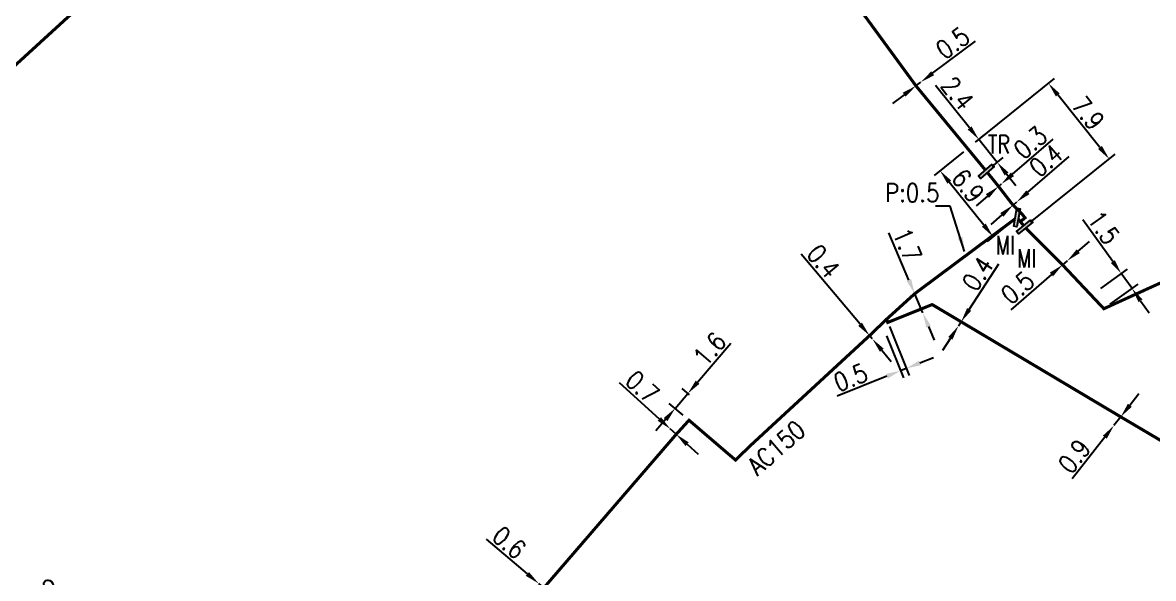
# Model space of a CAD drawing. Header units: millimetres. Extents: x 107999 to 109004, y 120010 to 121005.
# Drawn here: x 108068.5 to 108160.6, y 120795.4 to 120840.6 of the extents above; entities that cross this region are included whole.
import ezdxf
from ezdxf.enums import TextEntityAlignment as Align

# ---------------------------------------------------------------- set-up
doc = ezdxf.new("R2010")
doc.units = ezdxf.units.MM
doc.header["$PDMODE"] = 34
doc.linetypes.add('L_25_AP', pattern=[2000, 1000, 1000])
doc.linetypes.add('L_25_PE', pattern=[2000, 1000, 1000])
doc.layers.get('0').update_dxf_attribs({"linetype": 'CONTINUOUS'})
doc.layers.get('Defpoints').update_dxf_attribs({"linetype": 'CONTINUOUS'})
doc.layers.add('L_150', color=1, linetype='CONTINUOUS')
doc.layers.add('L_340', color=7, linetype='CONTINUOUS')
doc.styles.get("Standard").update_dxf_attribs({"font": 'romans.shx', "width": 0.85})
doc.dimstyles.get("Standard").update_dxf_attribs({"dimtxt": 1.5, "dimasz": 1.2, "dimexe": 0.625, "dimexo": 0.625, "dimgap": 0.25, "dimtad": 1, "dimdec": 1, "dimzin": 0, "dimdsep": 46, "dimtxsty": 'Standard', "dimcen": -0.5, "dimadec": 0, "dimazin": 0, "dimtfac": 1, "dimtdec": 1, "dimtmove": 0, "dimatfit": 3, "dimfxl": 0, "dimtolj": 1, "dimtzin": 0, "dimarcsym": 0})

# ---------------------------------------------------------------- blocks, each defined once
blk = doc.blocks.new('L_340_16')
at = {"linetype": 'Continuous'}
blk.add_hatch(color=0, dxfattribs=at).paths.add_polyline_path([(0.125, 0.75), (-0.125, 0.75), (-0.125, -0.75), (0.125, -0.75)])
at = {"color": 0, "linetype": 'Continuous'}
blk.add_lwpolyline([(-0.125, 0.75), (0.125, 0.75), (0.125, -0.75), (-0.125, -0.75)], close=True, dxfattribs=at)
at = {"color": 0, "linetype": 'Continuous', "width": 0.75}
for tag, height, flags, p in [('MI', 1.5, 8, (0, 3)), ('DEF_LEG', 1.2, 3, (0, -5)), ('DEF_COUP', 1.2, 3, (0, -7.5)), ('DEF_TYPE', 1.2, 3, (0, -10))]:
    blk.add_attdef(tag, text='', height=height, dxfattribs=dict(at, flags=flags)).set_placement(p, align=Align.MIDDLE)
blk = doc.blocks.new('L_340_19')
at = {"linetype": 'Continuous'}
blk.add_hatch(color=0, dxfattribs=at).paths.add_polyline_path([(0.125, 0.75), (-0.125, 0.75), (-0.125, -0.75), (0.125, -0.75)])
at = {"color": 0, "linetype": 'Continuous'}
blk.add_lwpolyline([(-0.125, 0.75), (0.125, 0.75), (0.125, -0.75), (-0.125, -0.75)], close=True, dxfattribs=at)
at = {"color": 0, "linetype": 'Continuous', "width": 0.75}
for tag, height, flags, p in [('TR', 1.5, 8, (0, 3)), ('DEF_LEG', 1.2, 3, (0, -5)), ('DEF_COUP', 1.2, 3, (0, -7.5)), ('DEF_TYPE', 1.2, 3, (0, -10))]:
    blk.add_attdef(tag, text='', height=height, dxfattribs=dict(at, flags=flags)).set_placement(p, align=Align.MIDDLE)
blk = doc.blocks.new('*D130')
at = {"layer": 'Defpoints', "color": 0, "linetype": 'Continuous', "transparency": 16777216}
for p in [(108141.249, 120835.454), (108141.649, 120835.755), (108141.649, 120835.755)]:
    blk.add_point(p, dxfattribs=at)
at = {"layer": 'L_150', "color": 0, "linetype": 'Continuous', "lineweight": -2, "transparency": 16777216}
for p, q in [((108142.608, 120836.476), (108146.102, 120839.102)), ((108141.249, 120835.454), (108141.649, 120835.755)), ((108140.29, 120834.733), (108139.33, 120834.012))]:
    blk.add_line(p, q, dxfattribs=at)
at = {"layer": 'L_150', "color": 0, "linetype": 'Continuous', "transparency": 16777216}
for points in [[(108142.488, 120836.635), (108142.728, 120836.316), (108141.649, 120835.755)], [(108140.169, 120834.893), (108140.41, 120834.573), (108141.249, 120835.454)]]:
    blk.add_solid(points, dxfattribs=at)
at = {"layer": 'L_150', "color": 0, "linetype": 'Continuous', "transparency": 16777216, "insert": (108144.234, 120838.949), "char_height": 1.5, "attachment_point": 5, "rotation": 36.92547}
blk.add_mtext('\\A1;0.5', dxfattribs=at)
blk = doc.blocks.new('*D131')
at = {"layer": 'Defpoints', "color": 0, "linetype": 'Continuous', "transparency": 16777216}
for p in [(108145.61, 120830.484), (108143.207, 120828.554), (108149.465, 120824.737)]:
    blk.add_point(p, dxfattribs=at)
at = {"layer": 'L_340', "color": 0, "linetype": 'Continuous', "lineweight": -2, "transparency": 16777216}
for p, q in [((108145.122, 120830.093), (108142.72, 120828.163)), ((108146.773, 120824.114), (108143.958, 120827.619)), ((108148.977, 120824.345), (108147.038, 120822.787))]:
    blk.add_line(p, q, dxfattribs=at)
at = {"layer": 'L_340', "color": 0, "linetype": 'Continuous', "transparency": 16777216}
for points in [[(108144.114, 120827.744), (108143.803, 120827.493), (108143.207, 120828.554)], [(108146.929, 120824.239), (108146.618, 120823.989), (108147.525, 120823.179)]]:
    blk.add_solid(points, dxfattribs=at)
at = {"layer": 'L_340', "color": 0, "linetype": 'Continuous', "transparency": 16777216, "insert": (108145.479, 120827.323), "char_height": 1.5, "attachment_point": 5, "rotation": 308.77365}
blk.add_mtext('\\A1;6.9', dxfattribs=at)
blk = doc.blocks.new('*D370')
at = {"layer": 'Defpoints', "color": 0, "linetype": 'Continuous', "transparency": 16777216}
for p in [(108068.78, 120790.223), (108068.78, 120790.223), (108067.438, 120788.48)]:
    blk.add_point(p, dxfattribs=at)
at = {"layer": 'L_150', "color": 0, "linetype": 'Continuous', "lineweight": -2, "transparency": 16777216}
for p, q in [((108069.512, 120791.174), (108072.18, 120794.637)), ((108067.438, 120788.48), (108068.78, 120790.223)), ((108066.705, 120787.529), (108065.973, 120786.579))]:
    blk.add_line(p, q, dxfattribs=at)
at = {"layer": 'L_150', "color": 0, "linetype": 'Continuous', "transparency": 16777216}
for points in [[(108069.354, 120791.296), (108069.671, 120791.052), (108068.78, 120790.223)], [(108066.547, 120787.651), (108066.864, 120787.407), (108067.438, 120788.48)]]:
    blk.add_solid(points, dxfattribs=at)
at = {"layer": 'L_150', "color": 0, "linetype": 'Continuous', "transparency": 16777216, "insert": (108070.42, 120793.991), "char_height": 1.5, "attachment_point": 5, "rotation": 52.39787}
blk.add_mtext('\\A1;2.2', dxfattribs=at)
blk = doc.blocks.new('*D692')
at = {"layer": 'Defpoints', "color": 0, "linetype": 'Continuous', "transparency": 16777216}
for p in [(108153.558, 120821.209), (108153.558, 120821.209), (108153.18, 120820.882)]:
    blk.add_point(p, dxfattribs=at)
at = {"layer": 'L_150', "color": 0, "linetype": 'Continuous', "lineweight": -2, "transparency": 16777216}
for p, q in [((108154.465, 120821.995), (108155.371, 120822.781)), ((108153.558, 120821.209), (108153.18, 120820.882)), ((108152.273, 120820.096), (108148.97, 120817.233))]:
    blk.add_line(p, q, dxfattribs=at)
at = {"layer": 'L_150', "color": 0, "linetype": 'Continuous', "transparency": 16777216}
for points in [[(108154.334, 120822.146), (108154.596, 120821.844), (108153.558, 120821.209)], [(108152.142, 120820.247), (108152.404, 120819.945), (108153.18, 120820.882)]]:
    blk.add_solid(points, dxfattribs=at)
at = {"layer": 'L_150', "color": 0, "linetype": 'Continuous', "transparency": 16777216, "insert": (108149.513, 120819.027), "char_height": 1.5, "attachment_point": 5, "rotation": 40.91972}
blk.add_mtext('\\A1;0.5', dxfattribs=at)
blk = doc.blocks.new('*D693')
at = {"layer": 'Defpoints', "color": 0, "linetype": 'Continuous', "transparency": 16777216}
for p in [(108145.61, 120830.484), (108146.366, 120831.092), (108146.977, 120828.504)]:
    blk.add_point(p, dxfattribs=at)
at = {"layer": 'L_340', "color": 0, "linetype": 'Continuous', "lineweight": -2, "transparency": 16777216}
for p, q in [((108145.615, 120832.028), (108142.839, 120835.483)), ((108146.097, 120830.875), (108146.854, 120831.484)), ((108147.869, 120829.221), (108146.366, 120831.092)), ((108147.464, 120828.895), (108148.357, 120829.612)), ((108148.621, 120828.285), (108149.372, 120827.35))]:
    blk.add_line(p, q, dxfattribs=at)
at = {"layer": 'L_340', "color": 0, "linetype": 'Continuous', "transparency": 16777216}
for points in [[(108145.771, 120832.153), (108145.459, 120831.902), (108146.366, 120831.092)], [(108148.777, 120828.411), (108148.465, 120828.16), (108147.869, 120829.221)]]:
    blk.add_solid(points, dxfattribs=at)
at = {"layer": 'L_340', "color": 0, "linetype": 'Continuous', "transparency": 16777216, "insert": (108144.631, 120834.849), "char_height": 1.5, "attachment_point": 5, "rotation": 308.77365}
blk.add_mtext('\\A1;2.4', dxfattribs=at)
blk = doc.blocks.new('*D694')
at = {"layer": 'Defpoints', "color": 0, "linetype": 'Continuous', "transparency": 16777216}
for p in [(108152.041, 120835.65), (108145.61, 120830.484), (108150.097, 120823.974)]:
    blk.add_point(p, dxfattribs=at)
at = {"layer": 'L_340', "color": 0, "linetype": 'Continuous', "lineweight": -2, "transparency": 16777216}
for p, q in [((108146.097, 120830.875), (108152.529, 120836.042)), ((108156.228, 120830.438), (108152.793, 120834.715)), ((108150.585, 120824.365), (108157.467, 120829.894))]:
    blk.add_line(p, q, dxfattribs=at)
at = {"layer": 'L_340', "color": 0, "linetype": 'Continuous', "transparency": 16777216}
for points in [[(108152.949, 120834.84), (108152.637, 120834.59), (108152.041, 120835.65)], [(108156.384, 120830.563), (108156.072, 120830.313), (108156.98, 120829.502)]]:
    blk.add_solid(points, dxfattribs=at)
at = {"layer": 'L_340', "color": 0, "linetype": 'Continuous', "transparency": 16777216, "insert": (108155.26, 120833.24), "char_height": 1.5, "attachment_point": 5, "rotation": 308.77365}
blk.add_mtext('\\A1;7.9', dxfattribs=at)
blk = doc.blocks.new('*D695')
at = {"layer": 'Defpoints', "color": 0, "linetype": 'Continuous', "transparency": 16777216}
for p in [(108147.971, 120827.27), (108148.198, 120827.466), (108148.198, 120827.466)]:
    blk.add_point(p, dxfattribs=at)
at = {"layer": 'L_150', "color": 0, "linetype": 'Continuous', "lineweight": -2, "transparency": 16777216}
for p, q in [((108149.105, 120828.252), (108152.408, 120831.115)), ((108147.971, 120827.27), (108148.198, 120827.466)), ((108147.065, 120826.484), (108146.158, 120825.698))]:
    blk.add_line(p, q, dxfattribs=at)
at = {"layer": 'L_150', "color": 0, "linetype": 'Continuous', "transparency": 16777216}
for points in [[(108148.974, 120828.403), (108149.236, 120828.101), (108148.198, 120827.466)], [(108146.934, 120826.635), (108147.196, 120826.333), (108147.971, 120827.27)]]:
    blk.add_solid(points, dxfattribs=at)
at = {"layer": 'L_150', "color": 0, "linetype": 'Continuous', "transparency": 16777216, "insert": (108150.555, 120830.832), "char_height": 1.5, "attachment_point": 5, "rotation": 40.91972}
blk.add_mtext('\\A1;0.3', dxfattribs=at)
blk = doc.blocks.new('*D698')
at = {"layer": 'Defpoints', "color": 0, "linetype": 'Continuous', "transparency": 16777216}
for p in [(108157.918, 120808.51), (108157.363, 120807.801), (108157.363, 120807.801)]:
    blk.add_point(p, dxfattribs=at)
at = {"layer": 'L_150', "color": 0, "linetype": 'Continuous', "lineweight": -2, "transparency": 16777216}
for p, q in [((108158.658, 120809.455), (108159.398, 120810.4)), ((108157.918, 120808.51), (108157.363, 120807.801)), ((108156.624, 120806.857), (108153.966, 120803.463))]:
    blk.add_line(p, q, dxfattribs=at)
at = {"layer": 'L_150', "color": 0, "linetype": 'Continuous', "transparency": 16777216}
for points in [[(108158.501, 120809.578), (108158.816, 120809.332), (108157.918, 120808.51)], [(108156.466, 120806.98), (108156.781, 120806.733), (108157.363, 120807.801)]]:
    blk.add_solid(points, dxfattribs=at)
at = {"layer": 'L_150', "color": 0, "linetype": 'Continuous', "transparency": 16777216, "insert": (108154.137, 120805.304), "char_height": 1.5, "attachment_point": 5, "rotation": 51.93739}
blk.add_mtext('\\A1;0.9', dxfattribs=at)
blk = doc.blocks.new('*D699')
at = {"layer": 'Defpoints', "color": 0, "linetype": 'Continuous', "transparency": 16777216}
for p in [(108144.707, 120815.913), (108144.707, 120815.913), (108144.925, 120816.249)]:
    blk.add_point(p, dxfattribs=at)
at = {"layer": 'L_150', "color": 0, "linetype": 'Continuous', "lineweight": -2, "transparency": 16777216}
for p, q in [((108145.578, 120817.256), (108147.989, 120820.974)), ((108144.707, 120815.913), (108144.925, 120816.249)), ((108144.054, 120814.906), (108143.401, 120813.9))]:
    blk.add_line(p, q, dxfattribs=at)
at = {"layer": 'L_150', "color": 0, "linetype": 'Continuous', "transparency": 16777216}
for points in [[(108145.41, 120817.364), (108145.745, 120817.147), (108144.925, 120816.249)], [(108143.886, 120815.015), (108144.222, 120814.798), (108144.707, 120815.913)]]:
    blk.add_solid(points, dxfattribs=at)
at = {"layer": 'L_150', "color": 0, "linetype": 'Continuous', "transparency": 16777216, "insert": (108146.271, 120820.163), "char_height": 1.5, "attachment_point": 5, "rotation": 57.03928}
blk.add_mtext('\\A1;0.4', dxfattribs=at)
blk = doc.blocks.new('*D700')
at = {"layer": 'Defpoints', "color": 0, "linetype": 'Continuous', "transparency": 16777216}
for p in [(108141.144, 120818.534), (108141.806, 120816.968), (108141.806, 120816.968)]:
    blk.add_point(p, dxfattribs=at)
at = {"layer": 'L_150', "color": 0, "linetype": 'Continuous', "lineweight": -2, "transparency": 16777216}
for p, q in [((108140.677, 120819.639), (108139.045, 120823.497)), ((108141.806, 120816.968), (108141.144, 120818.534)), ((108142.274, 120815.863), (108142.741, 120814.758))]:
    blk.add_line(p, q, dxfattribs=at)
at = {"layer": 'L_150', "color": 0, "linetype": 'Continuous', "transparency": 16777216}
for points in [[(108140.861, 120819.717), (108140.492, 120819.561), (108141.144, 120818.534)], [(108142.458, 120815.941), (108142.09, 120815.785), (108141.806, 120816.968)]]:
    blk.add_solid(points, dxfattribs=at)
at = {"layer": 'L_150', "color": 0, "linetype": 'Continuous', "transparency": 16777216, "insert": (108140.548, 120822.51), "char_height": 1.5, "attachment_point": 5, "rotation": 292.92746}
blk.add_mtext('\\A1;1.7', dxfattribs=at)
blk = doc.blocks.new('*D701')
at = {"layer": 'Defpoints', "color": 0, "linetype": 'Continuous', "transparency": 16777216}
for p in [(108138.62, 120815.687), (108138.851, 120816.453), (108139.995, 120812.268)]:
    blk.add_point(p, dxfattribs=at)
at = {"layer": 'L_150', "color": 0, "linetype": 'Continuous', "lineweight": -2, "transparency": 16777216}
for p, q in [((108139.084, 120815.874), (108140.692, 120811.874)), ((108138.854, 120815.107), (108140.228, 120811.688)), ((108141.573, 120812.902), (108142.686, 120813.349)), ((108140.459, 120812.454), (108139.995, 120812.268)), ((108138.882, 120811.82), (108134.826, 120810.189))]:
    blk.add_line(p, q, dxfattribs=at)
at = {"layer": 'L_150', "color": 0, "linetype": 'Continuous', "transparency": 16777216}
for points in [[(108141.498, 120813.087), (108141.647, 120812.716), (108140.459, 120812.454)], [(108138.807, 120812.005), (108138.956, 120811.634), (108139.995, 120812.268)]]:
    blk.add_solid(points, dxfattribs=at)
at = {"layer": 'L_150', "color": 0, "linetype": 'Continuous', "transparency": 16777216, "insert": (108135.924, 120811.709), "char_height": 1.5, "attachment_point": 5, "rotation": 21.90213}
blk.add_mtext('\\A1;0.5', dxfattribs=at)
blk = doc.blocks.new('*D702')
at = {"layer": 'Defpoints', "color": 0, "linetype": 'Continuous', "transparency": 16777216}
for p in [(108137.472, 120815.126), (108137.696, 120814.858), (108137.696, 120814.858)]:
    blk.add_point(p, dxfattribs=at)
at = {"layer": 'L_150', "color": 0, "linetype": 'Continuous', "lineweight": -2, "transparency": 16777216}
for p, q in [((108136.701, 120816.046), (108131.907, 120821.766)), ((108137.696, 120814.858), (108137.472, 120815.126)), ((108138.467, 120813.938), (108139.238, 120813.019))]:
    blk.add_line(p, q, dxfattribs=at)
at = {"layer": 'L_150', "color": 0, "linetype": 'Continuous', "transparency": 16777216}
for points in [[(108136.854, 120816.175), (108136.548, 120815.918), (108137.472, 120815.126)], [(108138.62, 120814.067), (108138.314, 120813.81), (108137.696, 120814.858)]]:
    blk.add_solid(points, dxfattribs=at)
at = {"layer": 'L_150', "color": 0, "linetype": 'Continuous', "transparency": 16777216, "insert": (108133.712, 120821.17), "char_height": 1.5, "attachment_point": 5, "rotation": 309.9615}
blk.add_mtext('\\A1;0.4', dxfattribs=at)
blk = doc.blocks.new('*D703')
at = {"layer": 'Defpoints', "color": 0, "linetype": 'Continuous', "transparency": 16777216}
for p in [(108122.685, 120810.417), (108123.286, 120809.903), (108122.773, 120808.236)]:
    blk.add_point(p, dxfattribs=at)
at = {"layer": 'L_150', "color": 0, "linetype": 'Continuous', "lineweight": -2, "transparency": 16777216}
for p, q in [((108123.466, 120811.329), (108126.191, 120814.511)), ((108121.645, 120809.202), (108122.685, 120810.417)), ((108122.811, 120810.31), (108122.211, 120810.824)), ((108122.298, 120808.642), (108121.17, 120809.608)), ((108120.864, 120808.29), (108120.084, 120807.379))]:
    blk.add_line(p, q, dxfattribs=at)
at = {"layer": 'L_150', "color": 0, "linetype": 'Continuous', "transparency": 16777216}
for points in [[(108123.314, 120811.459), (108123.618, 120811.199), (108122.685, 120810.417)], [(108120.713, 120808.42), (108121.016, 120808.16), (108121.645, 120809.202)]]:
    blk.add_solid(points, dxfattribs=at)
at = {"layer": 'L_150', "color": 0, "linetype": 'Continuous', "transparency": 16777216, "insert": (108124.459, 120814.026), "char_height": 1.5, "attachment_point": 5, "rotation": 49.42975}
blk.add_mtext('\\A1;1.6', dxfattribs=at)
blk = doc.blocks.new('*D704')
at = {"layer": 'Defpoints', "color": 0, "linetype": 'Continuous', "transparency": 16777216}
for p in [(108121.251, 120807.527), (108121.251, 120807.527), (108121.732, 120807.09)]:
    blk.add_point(p, dxfattribs=at)
at = {"layer": 'L_150', "color": 0, "linetype": 'Continuous', "lineweight": -2, "transparency": 16777216}
for p, q in [((108120.363, 120808.334), (108117.127, 120811.274)), ((108121.732, 120807.09), (108121.251, 120807.527)), ((108122.62, 120806.283), (108123.508, 120805.476))]:
    blk.add_line(p, q, dxfattribs=at)
at = {"layer": 'L_150', "color": 0, "linetype": 'Continuous', "transparency": 16777216}
for points in [[(108120.497, 120808.482), (108120.228, 120808.186), (108121.251, 120807.527)], [(108122.755, 120806.431), (108122.486, 120806.135), (108121.732, 120807.09)]]:
    blk.add_solid(points, dxfattribs=at)
at = {"layer": 'L_150', "color": 0, "linetype": 'Continuous', "transparency": 16777216, "insert": (108118.973, 120810.947), "char_height": 1.5, "attachment_point": 5, "rotation": 317.74494}
blk.add_mtext('\\A1;0.7', dxfattribs=at)
blk = doc.blocks.new('*D705')
at = {"layer": 'Defpoints', "color": 0, "linetype": 'Continuous', "transparency": 16777216}
for p in [(108110.535, 120794.948), (108110.535, 120794.948), (108110.956, 120794.593)]:
    blk.add_point(p, dxfattribs=at)
at = {"layer": 'L_150', "color": 0, "linetype": 'Continuous', "lineweight": -2, "transparency": 16777216}
for p, q in [((108109.618, 120795.722), (108106.278, 120798.542)), ((108110.956, 120794.593), (108110.535, 120794.948)), ((108111.873, 120793.819), (108112.79, 120793.045))]:
    blk.add_line(p, q, dxfattribs=at)
at = {"layer": 'L_150', "color": 0, "linetype": 'Continuous', "transparency": 16777216}
for points in [[(108109.748, 120795.875), (108109.489, 120795.569), (108110.535, 120794.948)], [(108112.002, 120793.972), (108111.744, 120793.666), (108110.956, 120794.593)]]:
    blk.add_solid(points, dxfattribs=at)
at = {"layer": 'L_150', "color": 0, "linetype": 'Continuous', "transparency": 16777216, "insert": (108108.135, 120798.283), "char_height": 1.5, "attachment_point": 5, "rotation": 319.83005}
blk.add_mtext('\\A1;0.6', dxfattribs=at)
blk = doc.blocks.new('*D711')
at = {"layer": 'Defpoints', "color": 0, "linetype": 'Continuous', "transparency": 16777216}
for p in [(108157.966, 120820.167), (108155.778, 120818.609), (108156.544, 120817.313)]:
    blk.add_point(p, dxfattribs=at)
at = {"layer": 'L_150', "color": 0, "linetype": 'Continuous', "lineweight": -2, "transparency": 16777216}
for p, q in [((108157.269, 120821.145), (108154.839, 120824.557)), ((108156.287, 120818.971), (108158.475, 120820.53)), ((108157.053, 120817.676), (108159.345, 120819.308)), ((108158.836, 120818.946), (108157.966, 120820.167)), ((108159.532, 120817.968), (108160.228, 120816.991))]:
    blk.add_line(p, q, dxfattribs=at)
at = {"layer": 'L_150', "color": 0, "linetype": 'Continuous', "transparency": 16777216}
for points in [[(108157.432, 120821.261), (108157.106, 120821.029), (108157.966, 120820.167)], [(108159.695, 120818.084), (108159.369, 120817.852), (108158.836, 120818.946)]]:
    blk.add_solid(points, dxfattribs=at)
at = {"layer": 'L_150', "color": 0, "linetype": 'Continuous', "transparency": 16777216, "insert": (108156.52, 120823.92), "char_height": 1.5, "attachment_point": 5, "rotation": 305.46584}
blk.add_mtext('\\A1;1.5', dxfattribs=at)
blk = doc.blocks.new('*D712')
at = {"layer": 'Defpoints', "color": 0, "linetype": 'Continuous', "transparency": 16777216}
for p in [(108149.151, 120825.741), (108149.453, 120826.003), (108149.453, 120826.003)]:
    blk.add_point(p, dxfattribs=at)
at = {"layer": 'L_150', "color": 0, "linetype": 'Continuous', "lineweight": -2, "transparency": 16777216}
for p, q in [((108150.36, 120826.789), (108153.709, 120829.692)), ((108149.151, 120825.741), (108149.453, 120826.003)), ((108148.244, 120824.955), (108147.338, 120824.169))]:
    blk.add_line(p, q, dxfattribs=at)
at = {"layer": 'L_150', "color": 0, "linetype": 'Continuous', "transparency": 16777216}
for points in [[(108150.229, 120826.94), (108150.491, 120826.638), (108149.453, 120826.003)], [(108148.113, 120825.106), (108148.375, 120824.804), (108149.151, 120825.741)]]:
    blk.add_solid(points, dxfattribs=at)
at = {"layer": 'L_150', "color": 0, "linetype": 'Continuous', "transparency": 16777216, "insert": (108151.833, 120829.389), "char_height": 1.5, "attachment_point": 5, "rotation": 40.91972}
blk.add_mtext('\\A1;0.4', dxfattribs=at)

msp = doc.modelspace()

# ---------------------------------------------------------------- linework, layer by layer
at = {"layer": 'L_150', "linetype": 'L_25_AP', "const_width": 0.25, "flags": 128}
for points in [[(108042.974, 120807.216), (108047.521, 120813.441), (108047.479, 120813.984), (108047.479, 120813.984), (108047.44, 120814.489), (108049.017, 120816.388), (108054.428, 120823.147), (108061.393, 120831.156), (108078.8, 120847.071), (108087.788, 120856.207), (108087.788, 120856.207), (108094.959, 120863.232), (108096.623, 120864.76), (108099.196, 120867.125), (108101.429, 120868.828), (108108.962, 120874.616)], [(108176.514, 120830.117), (108176.255, 120829.667), (108173.987, 120825.729), (108171.636, 120824.188), (108156.544, 120817.313), (108156.544, 120817.313), (108153.18, 120820.882), (108150.176, 120823.877)], [(108149.746, 120824.397), (108150.126, 120824.712), (108149.855, 120825.048), (108149.151, 120825.741), (108147.971, 120827.27), (108147.057, 120828.408)], [(108149.311, 120824.622), (108141.144, 120818.534), (108138.851, 120816.453), (108137.471, 120815.126), (108137.471, 120815.126), (108127.711, 120806.115), (108126.563, 120804.991), (108122.773, 120808.236), (108121.732, 120807.09), (108110.956, 120794.593), (108101.473, 120782.627), (108097.887, 120777.652), (108099.274, 120773.313), (108099.041, 120771.674)], [(108150.017, 120824.07), (108149.746, 120824.397), (108149.569, 120824.611)]]:
    msp.add_lwpolyline(points, dxfattribs=at)
at = {"layer": 'L_150', "linetype": 'L_25_PE', "flags": 128}
msp.add_lwpolyline([(108146.897, 120828.6, 0.25, 0.25, 0), (108141.249, 120835.454, 0.25, 0.25, 0), (108135.045, 120843.936, 0.25, 0.25, 0), (108129.754, 120851.418, 0.25, 0.25, 0), (108129.153, 120850.979, 0.25, 0.25, 0), (108128.249, 120852.196, 0.25, 0.25, 0), (108127.714, 120852.899, 0.25, 0.25, 0), (108128.067, 120853.156, 0.25, 0.25, 0), (108124.746, 120857.175, 0.25, 0.25, 0), (108114.349, 120868.495, 0.25, 0.25, 0), (108109.63, 120873.365, 0, 0, 0)], format="xyseb", dxfattribs=at)
at = {"layer": 'L_150', "linetype": 'L_25_PE', "const_width": 0.25, "flags": 128}
msp.add_lwpolyline([(108138.851, 120816.453), (108138.954, 120816.198), (108142.568, 120817.651), (108144.925, 120816.249), (108157.918, 120808.51), (108162.047, 120806.069), (108167.484, 120799.986), (108168.355, 120799.011)], dxfattribs=at)

# ---------------------------------------------------------------- block references
at = {"layer": 'L_340'}
ref = msp.add_blockref('L_340_19', (108146.977, 120828.504), dxfattribs=dict(at, rotation=310.6218280574315))
ref.add_attrib('TR', 'TR', dxfattribs={"layer": '0', "color": 0, "linetype": 'Continuous', "height": 1.5, "oblique": 360, "width": 0.75, "flags": 8}).set_placement((108147.996, 120830.692), align=Align.MIDDLE)
ref = msp.add_blockref('L_340_16', (108149.465, 120824.737), dxfattribs=dict(at, rotation=349.955701536067))
ref.add_attrib('MI', 'MI', dxfattribs={"layer": '0', "color": 0, "linetype": 'Continuous', "height": 1.5, "width": 0.75, "flags": 8}).set_placement((108148.516, 120822.484), align=Align.MIDDLE)
ref = msp.add_blockref('L_340_16', (108150.097, 120823.974), dxfattribs=dict(at, rotation=308.9161556754845))
ref.add_attrib('MI', 'MI', dxfattribs={"layer": '0', "color": 0, "linetype": 'Continuous', "height": 1.5, "width": 0.75, "flags": 8}).set_placement((108150.257, 120821.418), align=Align.MIDDLE)

# ---------------------------------------------------------------- texts
at = {"layer": 'L_150', "linetype": 'Continuous', "width": 0.85}
msp.add_text('AC150', height=1.5, rotation=41.29583, dxfattribs=at).set_placement((108129.873, 120805.993), align=Align.MIDDLE)
at = {"layer": 'L_150', "linetype": 'Continuous', "insert": (108143.16, 120826.008), "char_height": 1.5, "attachment_point": 9}
msp.add_mtext('\\A1;P:0.5', dxfattribs=at)

# ---------------------------------------------------------------- dimensions: what is measured, and where the dimension line sits
at = {"layer": 'L_150', "linetype": 'Continuous'}
for base, p1, p2, angle, picture, middle in [((108141.649, 120835.755), (108141.249, 120835.454), (108141.649, 120835.755), 216.92547, '*D130', (108144.835, 120838.149)), ((108148.198, 120827.466), (108147.971, 120827.27), (108148.198, 120827.466), 220.91972, '*D695', (108151.21, 120830.077)), ((108149.453, 120826.003), (108149.151, 120825.741), (108149.453, 120826.003), 220.91972, '*D712', (108152.488, 120828.633)), ((108157.966, 120820.167), (108156.544, 120817.313), (108155.778, 120818.609), 305.46584, '*D711', (108155.706, 120823.339)), ((108141.806, 120816.968), (108141.144, 120818.534), (108141.806, 120816.968), 112.92746, '*D700', (108139.627, 120822.121)), ((108137.696, 120814.858), (108137.472, 120815.126), (108137.696, 120814.858), 129.9615, '*D702', (108132.945, 120820.528)), ((108153.558, 120821.209), (108153.18, 120820.882), (108153.558, 120821.209), 220.91972, '*D692', (108150.168, 120818.271)), ((108144.707, 120815.913), (108144.925, 120816.249), (108144.707, 120815.913), 57.03928, '*D699', (108147.11, 120819.618)), ((108122.685, 120810.417), (108122.773, 120808.236), (108123.286, 120809.903), 229.42975, '*D703', (108125.218, 120813.376)), ((108139.995, 120812.268), (108138.851, 120816.453), (108138.62, 120815.687), 21.90213, '*D701', (108136.297, 120810.781)), ((108121.2509982, 120807.5271403), (108121.7321014, 120807.0900594), (108121.2509982, 120807.5271403), 317.7449388, '*D704', (108118.300937, 120810.2072629)), ((108157.363, 120807.801), (108157.918, 120808.51), (108157.363, 120807.801), 51.93739, '*D698', (108154.925, 120804.687)), ((108110.5355, 120794.9481), (108110.9557, 120794.5933), (108110.5355, 120794.9481), 319.83005, '*D705', (108107.4898, 120797.5191)), ((108068.78, 120790.223), (108067.438, 120788.48), (108068.78, 120790.223), 232.39787, '*D370', (108071.212, 120793.381))]:
    dim = msp.add_linear_dim(base=base, p1=p1, p2=p2, angle=angle, dimstyle='Standard', dxfattribs=at)
    dim.commit()
    dim.dimension.update_dxf_attribs({"geometry": picture, "text_midpoint": middle, "dimtype": 160})
at = {"layer": 'L_340', "linetype": 'Continuous'}
for base, p1, picture, middle in [((108146.366, 120831.092), (108146.977, 120828.504), '*D693', (108143.851, 120834.223)), ((108152.041, 120835.65), (108150.097, 120823.974), '*D694', (108154.481, 120832.614)), ((108143.207, 120828.554), (108149.465, 120824.737), '*D131', (108144.699, 120826.697))]:
    dim = msp.add_linear_dim(base=base, p1=p1, p2=(108145.61, 120830.484), angle=308.77365, dimstyle='Standard', dxfattribs=at)
    dim.commit()
    dim.dimension.update_dxf_attribs({"geometry": picture, "text_midpoint": middle, "dimtype": 160})

# ---------------------------------------------------------------- leaders
at = {"layer": 'L_150', "linetype": 'Continuous'}
msp.add_leader([(108145.211, 120821.963), (108144.034, 120825.656), (108142.834, 120825.656)], dimstyle='Standard', dxfattribs=at)

doc.saveas('drawing.dxf')
